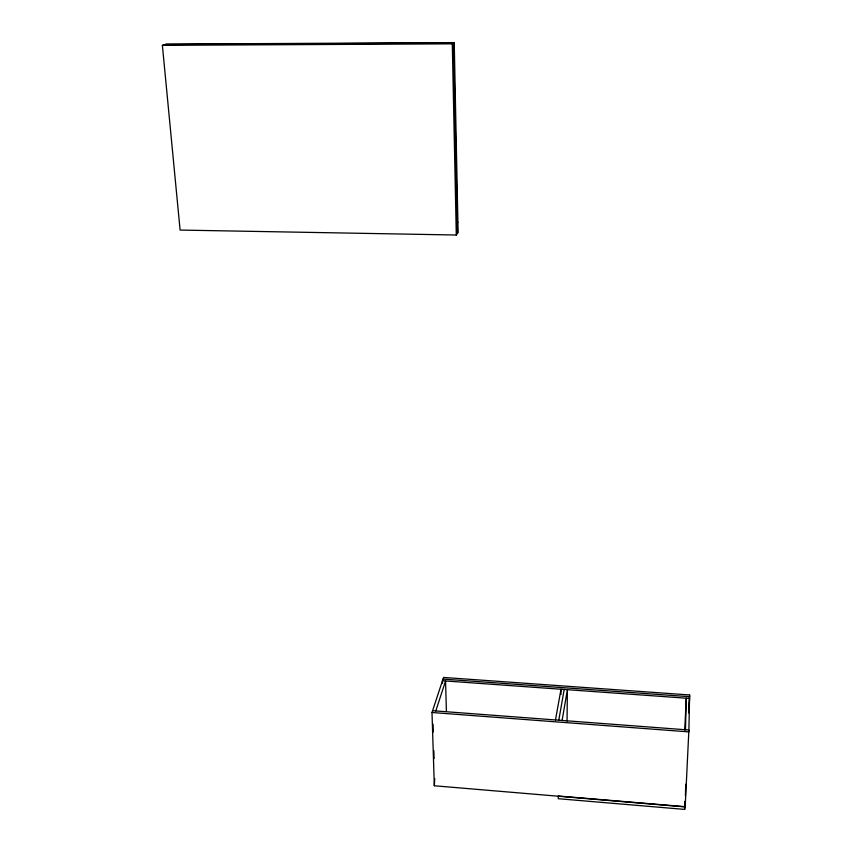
<?xml version="1.0" encoding="UTF-8"?>
<svg xmlns="http://www.w3.org/2000/svg" width="852" height="852" viewBox="0 0 852 852"><rect width="100%" height="100%" fill="white"/><g stroke="black" fill="none" stroke-linecap="round" stroke-linejoin="round"><path stroke-width="1.28" d="M560.967 694.476L561.01 689.236L555.483 719.961M567.049 721.143L567.389 689.683L562.096 720.462M431.996 712.496L443.562 677.447L689.619 694.966L688.853 731.889L431.996 712.496L434.318 785.768L685.178 806.919L688.885 730.004L432.592 710.706M685.178 806.919L685.317 801.05M685.434 795.885L685.7 784.255M685.477 729.749L686.254 698.203L684.742 730.004M684.678 809.4L684.816 806.663L558.273 796.002L558.252 798.707L684.678 809.4L684.933 801.402M688.874 711.26L689.619 694.966M688.831 713.017L689.545 698.438L442.465 680.748L442.539 683.379M558.784 720.206L564.194 689.46M434.318 785.768L434.722 778.547M435.798 710.951L445.564 680.972L446.395 711.324M456.289 235.014L458.11 232.447L454.233 42.6L166.396 44.112L162.381 45.326L180.102 230.072L456.289 235.014L452.295 43.846L454.233 42.6M457.279 223L457.897 222.159M453.807 54.358L454.467 53.91M165.043 44.517L453.583 43.026L457.492 233.31M162.381 45.326L452.295 43.846M443.019 679.097L689.577 696.691M433.008 724.008L433.253 731.996M433.838 750.612L434.094 758.599"/></g></svg>
